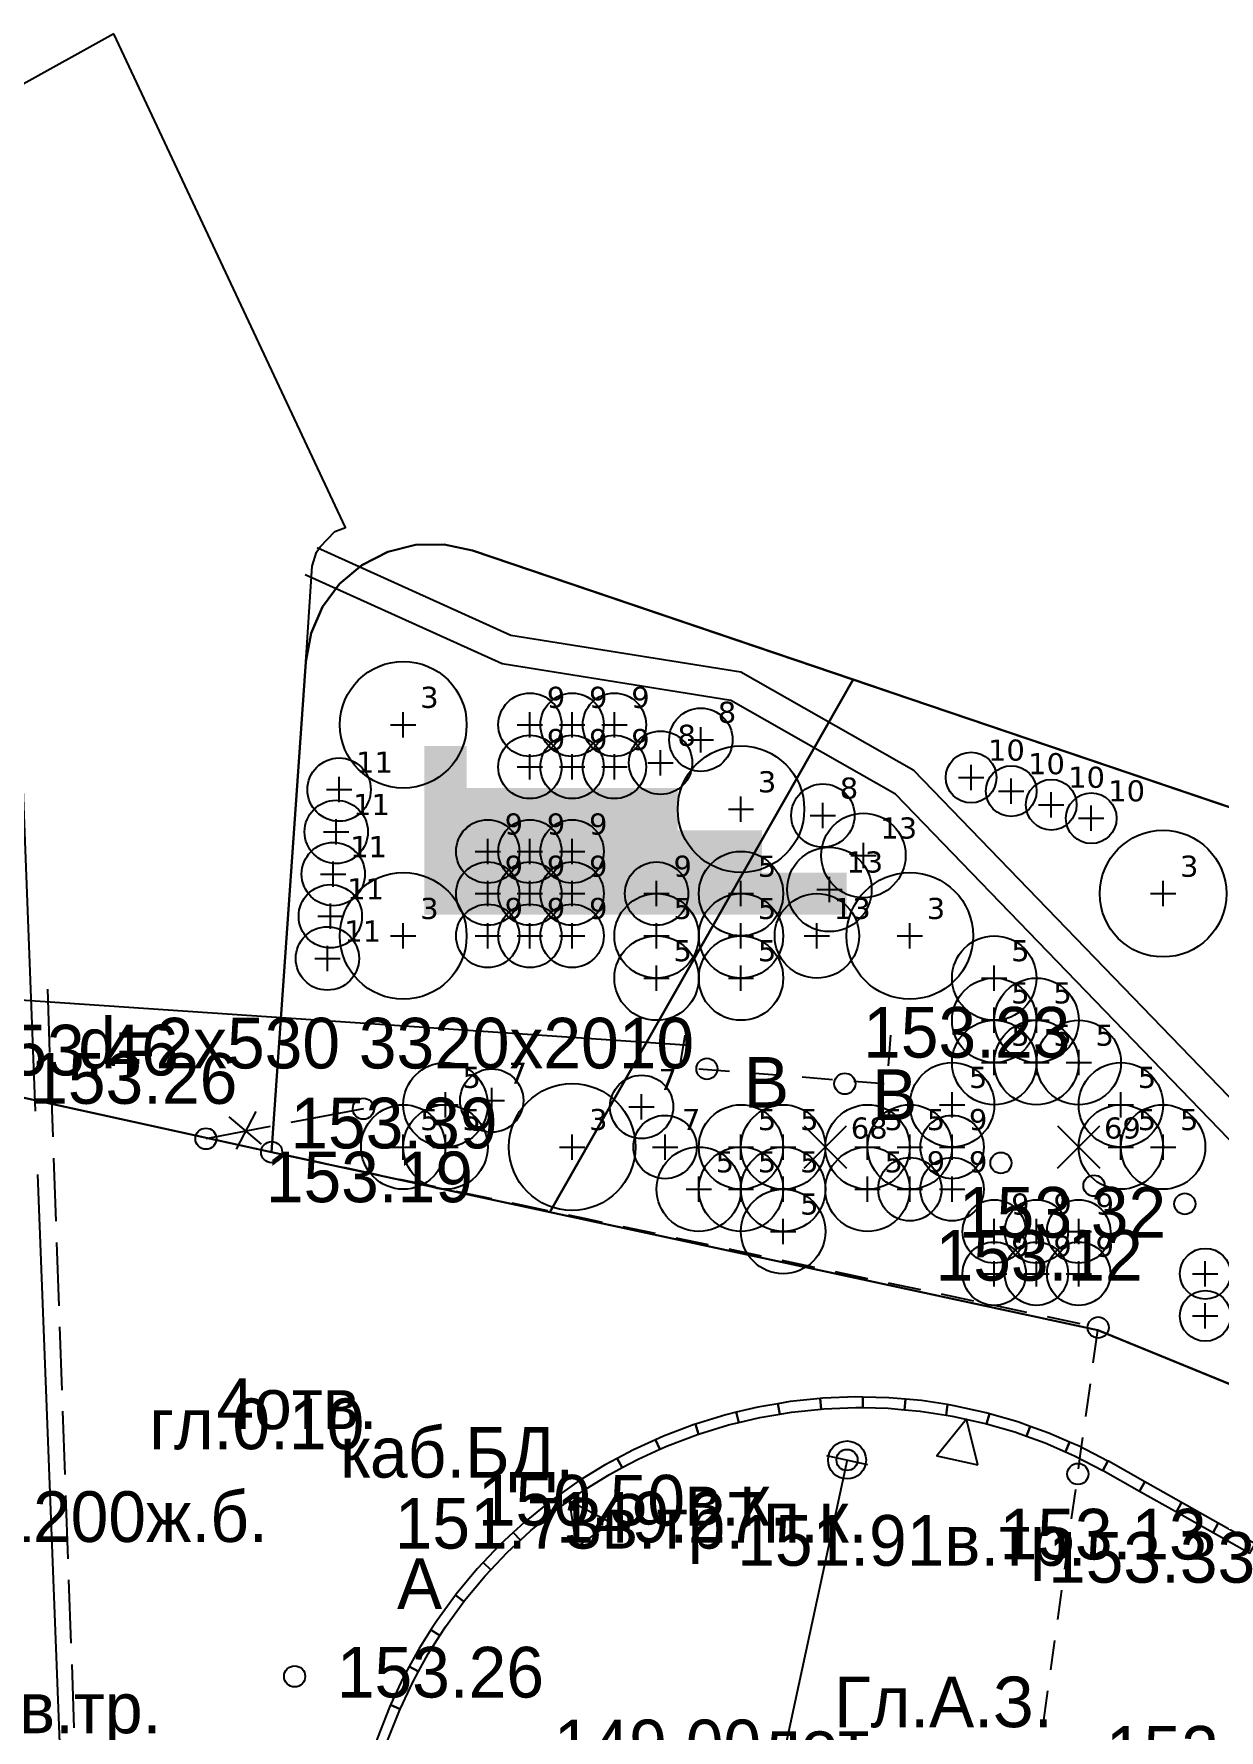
# Model space of a CAD drawing. Header units: metres. Extents: x -2743 to 126, y 13385 to 13916.
# Drawn here: x -2062.98 to -2034.9, y 13703.71 to 13743.88 of the extents above; entities that cross this region are included whole.
import ezdxf

# ---------------------------------------------------------------- set-up
doc = ezdxf.new("R2010")
doc.units = ezdxf.units.M
for name, color, linetype in [('GREEN_LABELS', 7, 'Continuous'), ('GREEN_REJECT', 1, 'Continuous'), ('GREEN_SHRUBS', 94, 'Continuous'), ('GREEN_TREES', 3, 'Continuous'), ('GREEN_ZONE_ALLOWED', 3, 'Continuous'), ('link-улица Берзарина_Граница работ$0$ГП_Граница проектирования', 7, 'Continuous'), ('link-улица Берзарина_Покрытия — Новые$0$ДВ_ПП_Газон_Р', 7, 'Continuous'), ('link-улица Берзарина_Покрытия — Новые$0$ДВ_ПП_Тип2_Р_покрытия_ПЧ_Местные', 7, 'Continuous'), ('link_улица Берзарина_борта$0$ДВ_ГП_П_Борт_БР100.30.15', 7, 'Continuous'), ('output[1-12]_3_ДЖКХ-24_03233kl$0$Красные линии', 7, 'Continuous'), ('output[1-12]_3_ДЖКХ-24_03233tp$0$Вентиляторы', 7, 'Continuous'), ('output[1-12]_3_ДЖКХ-24_03233tp$0$Горизонтали', 7, 'Continuous'), ('output[1-12]_3_ДЖКХ-24_03233tp$0$Граница улицы', 7, 'Continuous'), ('output[1-12]_3_ДЖКХ-24_03233tp$0$Отдельно стоящее дерево', 7, 'Continuous'), ('output[1-12]_3_ДЖКХ-24_03233up$0$Водосток', 7, 'Continuous'), ('output[1-12]_3_ДЖКХ-24_03233up$0$Газопровод', 7, 'Continuous'), ('output[1-12]_3_ДЖКХ-24_03233up$0$Кабели', 7, 'Continuous'), ('output[1-12]_3_ДЖКХ-24_03233up$0$Кабель защиты', 7, 'Continuous'), ('output[1-12]_3_ДЖКХ-24_03233up$0$Кабель связи', 7, 'Continuous'), ('output[1-12]_3_ДЖКХ-24_03233up$0$Кабель электрический', 7, 'Continuous'), ('output[1-12]_3_ДЖКХ-24_03233up$0$Канализация самотёчная', 7, 'Continuous'), ('output[1-12]_3_ДЖКХ-24_03233up$0$Подземные коммуникации', 7, 'Continuous'), ('output[1-12]_3_ДЖКХ-24_03233up$0$Теплосеть', 7, 'Continuous')]:
    doc.layers.add(name, color=color, linetype=linetype)
doc.styles.add('unicode', font='DejaVuSans.ttf')

# ---------------------------------------------------------------- blocks, each defined once
blk = doc.blocks.new('GREEN_TREE_ACER_GINNALA')
for p, q in [((-0.3, 0), (0.3, 0)), ((0, -0.3), (0, 0.3))]:
    blk.add_line(p, q)
blk.add_circle((0, 0), 1.5)
at = {"style": 'unicode', "flags": 1}
for tag, p in [('POS', (0.4, 0.4)), ('NUM', (0.4, -0.9)), ('SPECIES', (0.4, -1.8)), ('NPA', (0.4, -2.7))]:
    blk.add_attdef(tag, p, '', height=0.5, dxfattribs=at)
blk = doc.blocks.new('GREEN_SHRUB_PHYSOCARPUS_OPULIFOLIUS')
for p, q in [((-0.3, 0), (0.3, 0)), ((0, -0.3), (0, 0.3))]:
    blk.add_line(p, q)
blk.add_circle((0, 0), 0.75)
at = {"style": 'unicode', "flags": 1}
for tag, p in [('POS', (0.4, 0.4)), ('NUM', (0.4, -0.9)), ('SPECIES', (0.4, -1.8)), ('NPA', (0.4, -2.7))]:
    blk.add_attdef(tag, p, '', height=0.5, dxfattribs=at)
blk = doc.blocks.new('GREEN_SHRUB_COTONEASTER_LUCIDUS')
for p, q in [((-0.3, 0), (0.3, 0)), ((0, -0.3), (0, 0.3))]:
    blk.add_line(p, q)
blk.add_circle((0, 0), 0.6)
at = {"style": 'unicode', "flags": 1}
for tag, p in [('POS', (0.4, 0.4)), ('NUM', (0.4, -0.9)), ('SPECIES', (0.4, -1.8)), ('NPA', (0.4, -2.7))]:
    blk.add_attdef(tag, p, '', height=0.5, dxfattribs=at)
blk = doc.blocks.new('GREEN_SHRUB_HYDRANGEA_PANICULATA')
for p, q in [((-0.3, 0), (0.3, 0)), ((0, -0.3), (0, 0.3))]:
    blk.add_line(p, q)
blk.add_circle((0, 0), 0.75)
at = {"style": 'unicode', "flags": 1}
for tag, p in [('POS', (0.4, 0.4)), ('NUM', (0.4, -0.9)), ('SPECIES', (0.4, -1.8)), ('NPA', (0.4, -2.7))]:
    blk.add_attdef(tag, p, '', height=0.5, dxfattribs=at)
blk = doc.blocks.new('GREEN_SHRUB_CORNUS_SERICEA')
for p, q in [((-0.3, 0), (0.3, 0)), ((0, -0.3), (0, 0.3))]:
    blk.add_line(p, q)
blk.add_circle((0, 0), 0.75)
at = {"style": 'unicode', "flags": 1}
for tag, p in [('POS', (0.4, 0.4)), ('NUM', (0.4, -0.9)), ('SPECIES', (0.4, -1.8)), ('NPA', (0.4, -2.7))]:
    blk.add_attdef(tag, p, '', height=0.5, dxfattribs=at)
blk = doc.blocks.new('GREEN_SHRUB_SYRINGA_JOSIKAEA')
for p, q in [((-0.3, 0), (0.3, 0)), ((0, -0.3), (0, 0.3))]:
    blk.add_line(p, q)
blk.add_circle((0, 0), 1)
at = {"style": 'unicode', "flags": 1}
for tag, p in [('POS', (0.4, 0.4)), ('NUM', (0.4, -0.9)), ('SPECIES', (0.4, -1.8)), ('NPA', (0.4, -2.7))]:
    blk.add_attdef(tag, p, '', height=0.5, dxfattribs=at)
blk = doc.blocks.new('GREEN_SHRUB_JUNIPERUS_SABINA')
for p, q in [((-0.3, 0), (0.3, 0)), ((0, -0.3), (0, 0.3))]:
    blk.add_line(p, q)
blk.add_circle((0, 0), 1)
at = {"style": 'unicode', "flags": 1}
for tag, p in [('POS', (0.4, 0.4)), ('NUM', (0.4, -0.9)), ('SPECIES', (0.4, -1.8)), ('NPA', (0.4, -2.7))]:
    blk.add_attdef(tag, p, '', height=0.5, dxfattribs=at)
blk = doc.blocks.new('GREEN_SHRUB_LONICERA_TATARICA')
for p, q in [((-0.3, 0), (0.3, 0)), ((0, -0.3), (0, 0.3))]:
    blk.add_line(p, q)
blk.add_circle((0, 0), 0.75)
at = {"style": 'unicode', "flags": 1}
for tag, p in [('POS', (0.4, 0.4)), ('NUM', (0.4, -0.9)), ('SPECIES', (0.4, -1.8)), ('NPA', (0.4, -2.7))]:
    blk.add_attdef(tag, p, '', height=0.5, dxfattribs=at)
blk = doc.blocks.new('GREEN_REJECT_MARK')
for p, q in [((-0.5, -0.5), (0.5, 0.5)), ((-0.5, 0.5), (0.5, -0.5))]:
    blk.add_line(p, q)
at = {"style": 'unicode'}
blk.add_attdef('NUM', (0.6, 0.2), '', height=0.5, dxfattribs=at)

msp = doc.modelspace()

# ---------------------------------------------------------------- hatches: boundary and pattern name
at = {"layer": 'GREEN_ZONE_ALLOWED', "transparency": 33554508}
h = msp.add_hatch(color=3, dxfattribs=at)
h.dxf.hatch_style = 1
h.paths.add_polyline_path([(-2051.727, 13723.022), (-2052.727, 13723.022), (-2053.727, 13723.022), (-2053.727, 13724.022), (-2053.727, 13725.022), (-2053.727, 13726.022), (-2053.727, 13727.022), (-2052.727, 13727.022), (-2052.727, 13726.022), (-2051.727, 13726.022), (-2050.727, 13726.022), (-2049.727, 13726.022), (-2048.727, 13726.022), (-2047.7269999999999, 13726.022), (-2047.7269999999999, 13725.022), (-2046.7269999999999, 13725.022), (-2045.7269999999999, 13725.022), (-2045.7269999999999, 13724.022), (-2044.7269999999999, 13724.022), (-2043.7269999999999, 13724.022), (-2043.7269999999999, 13723.022), (-2044.7269999999999, 13723.022), (-2045.7269999999999, 13723.022), (-2046.7269999999999, 13723.022), (-2047.7269999999999, 13723.022), (-2048.727, 13723.022), (-2049.727, 13723.022), (-2050.727, 13723.022), (-2051.727, 13723.022)])

# ---------------------------------------------------------------- linework, layer by layer
at = {"layer": 'link-улица Берзарина_Граница работ$0$ГП_Граница проектирования'}
msp.add_lwpolyline([(-2002.701033743228, 13690.38280305757), (-2013.581689738087, 13696.08301003195), (-2018.343509838423, 13698.0276878567), (-2015.815303903718, 13704.21835948593), (-2037.773993357386, 13713.18605997467), (-2057.345999999999, 13717.399), (-2067.815, 13719.695), (-2073.271294418899, 13719.76015446015), (-2073.399931641116, 13720.53885908219), (-2073.918756106932, 13721.78692453338), (-2074.813508043726, 13723.41498095266), (-2076.072339263748, 13725.38166819414), (-2083.484269719062, 13726.94738708188), (-2084.855942154212, 13727.74977665986), (-2087.877011792238, 13729.51701694975), (-2089.06134470668, 13730.43175052079), (-2090.32231299784, 13731.68967858031), (-2091.365151277023, 13733.00310648679), (-2091.919354233788, 13733.88161109031), (-2092.731350414953, 13735.32845172915), (-2092.713999999999, 13735.388), (-2102.118490942029, 13738.12816051009)], dxfattribs=at)
at = {"layer": 'link-улица Берзарина_Покрытия — Новые$0$ДВ_ПП_Газон_Р'}
for points in [[(-2043.572182, 13728.59308), (-2052.584179, 13731.647386), (-2053.257239, 13731.792122), (-2053.936926, 13731.780698), (-2054.596606, 13731.616605), (-2055.209647, 13731.303333), (-2055.735169, 13730.858602), (-2056.141053, 13730.313292), (-2056.413803, 13729.690627), (-2056.539926, 13729.013832), (-2057.346, 13717.399), (-2050.754935, 13715.980251), (-2043.572182, 13728.59308)], [(-2022.675204, 13721.510769), (-2042.228104, 13728.137551), (-2043.572182, 13728.59308), (-2050.754935, 13715.980251), (-2037.773993, 13713.18606), (-2031.049552, 13710.439868), (-2022.675204, 13721.510769)]]:
    msp.add_lwpolyline(points, close=True, dxfattribs=at)
at = {"layer": 'link-улица Берзарина_Покрытия — Новые$0$ДВ_ПП_Тип2_Р_покрытия_ПЧ_Местные'}
msp.add_lwpolyline([(-2061.084986, 13743.883127), (-2070.397122, 13738.726114), (-2068.796687, 13734.856968), (-2067.570063, 13734.536084), (-2066.443699, 13733.981707), (-2065.450243, 13733.214195), (-2064.622341, 13732.253907), (-2064.088, 13732.274), (-2063.958118, 13732.197535), (-2063.823176, 13732.045732), (-2063.467952, 13731.563898), (-2063.397, 13731.32), (-2063.358542, 13731.009985), (-2063.499328, 13729.0019), (-2064.154162, 13718.892126), (-2057.346, 13717.399), (-2056.539926, 13729.013832), (-2056.516339, 13729.353703), (-2056.383, 13731.275), (-2056.285847, 13731.607351), (-2056.193861, 13731.736334), (-2055.851523, 13732.101796), (-2055.592969, 13732.190654), (-2061.084986, 13743.883127)], close=True, dxfattribs=at)
at = {"layer": 'link_улица Берзарина_борта$0$ДВ_ГП_П_Борт_БР100.30.15'}
msp.add_lwpolyline([(-2057.346, 13717.399), (-2056.539925970343, 13729.01383202024), (-2056.4138031223206, 13729.690627219976), (-2056.141052699045, 13730.313292307272), (-2055.735169137769, 13730.858602438317), (-2055.209646875744, 13731.3033327693), (-2054.596606052983, 13731.61660527816), (-2053.9369257976437, 13731.780698437826), (-2053.2572390291957, 13731.792122146966), (-2052.5841786671085, 13731.64738630425), (-2042.228103977103, 13728.13755109703), (-2017.864329271282, 13719.88028791547), (-2015.666618402975, 13718.878899520214), (-2013.731699645255, 13717.473452903287), (-2012.1138214599223, 13715.712299596662), (-2010.8672323087778, 13713.643791132314), (-2010.0599769884368, 13711.367598999253), (-2009.7258898609941, 13708.999566781717), (-2009.8679037364693, 13706.612304154525), (-2010.4889514248823, 13704.2784207925), (-2013.581689738088, 13696.08301003195)], dxfattribs=at)
at = {"layer": 'output[1-12]_3_ДЖКХ-24_03233kl$0$Красные линии'}
for points in [[(-2045.780168, 13711.115046), (-2045.310001, 13711.195033), (-2045.35193, 13711.441492), (-2045.830032, 13711.360154), (-2046.338989, 13711.239435), (-2046.281293, 13710.996184), (-2045.780168, 13711.115046)], [(-2045.026901, 13711.243196), (-2044.325934, 13711.316487), (-2044.351932, 13711.565132), (-2045.060899, 13711.491004), (-2045.35193, 13711.441492), (-2045.310001, 13711.195033), (-2045.026901, 13711.243196)], [(-2043.503428, 13711.353139), (-2043.342984, 13711.349232), (-2043.336897, 13711.599157), (-2043.505372, 13711.603261), (-2044.284902, 13711.57214), (-2044.351932, 13711.565132), (-2044.325934, 13711.316487), (-2044.266898, 13711.32266), (-2043.503428, 13711.353139)], [(-2042.739574, 13711.334535), (-2042.352757, 13711.300083), (-2042.330578, 13711.549098), (-2042.725426, 13711.584265), (-2043.336897, 13711.599157), (-2043.342984, 13711.349232), (-2042.739574, 13711.334535)], [(-2041.978503, 13711.26675), (-2041.369524, 13711.172662), (-2041.331351, 13711.419731), (-2041.948297, 13711.51505), (-2042.330578, 13711.549098), (-2042.352757, 13711.300083), (-2041.978503, 13711.26675)], [(-2040.477202, 13710.985213), (-2040.408172, 13710.965222), (-2040.338629, 13711.205354), (-2040.415398, 13711.227587), (-2041.177249, 13711.395922), (-2041.331351, 13711.419731), (-2041.369524, 13711.172662), (-2041.223351, 13711.150078), (-2040.477202, 13710.985213)], [(-2047.254129, 13710.714765), (-2047.233871, 13710.720975), (-2047.307144, 13710.959996), (-2047.335071, 13710.951435), (-2048.064891, 13710.675391), (-2048.253012, 13710.590013), (-2048.149693, 13710.362361), (-2047.968909, 13710.444409), (-2047.254129, 13710.714765)], [(-2046.523623, 13710.938706), (-2046.281293, 13710.996184), (-2046.338989, 13711.239435), (-2046.589177, 13711.180094), (-2047.307144, 13710.959996), (-2047.233871, 13710.720975), (-2046.523623, 13710.938706)], [(-2040.614912, 13709.991521), (-2040.887386, 13711.075845), (-2041.591361, 13710.207272), (-2040.614912, 13709.991521)], [(-2039.743241, 13710.772654), (-2039.461346, 13710.670927), (-2039.376485, 13710.906083), (-2039.665959, 13711.010546), (-2040.338629, 13711.205354), (-2040.408172, 13710.965222), (-2039.743241, 13710.772654)], [(-2039.024505, 13710.513284), (-2038.540775, 13710.302749), (-2038.441007, 13710.531979), (-2038.932095, 13710.745716), (-2039.376485, 13710.906083), (-2039.461346, 13710.670927), (-2039.024505, 13710.513284)], [(-2048.664679, 13710.128636), (-2048.149693, 13710.362361), (-2048.253012, 13710.590013), (-2048.775321, 13710.352964), (-2049.158584, 13710.148362), (-2049.04085, 13709.92782), (-2048.664679, 13710.128636)], [(-2038.323988, 13710.208397), (-2037.652175, 13709.862804), (-2037.537815, 13710.085114), (-2038.216812, 13710.434403), (-2038.441007, 13710.531979), (-2038.540775, 13710.302749), (-2038.323988, 13710.208397)], [(-2049.338684, 13709.768824), (-2049.04085, 13709.92782), (-2049.158584, 13710.148362), (-2049.463516, 13709.985576), (-2050.026581, 13709.636706), (-2049.894908, 13709.424192), (-2049.338684, 13709.768824)], [(-2037.643079, 13709.858125), (-2036.784765, 13709.374779), (-2036.662095, 13709.592614), (-2037.524521, 13710.078275), (-2037.537815, 13710.085114), (-2037.652175, 13709.862804), (-2037.643079, 13709.858125)], [(-2049.988239, 13709.366365), (-2049.894908, 13709.424192), (-2050.026581, 13709.636706), (-2050.126761, 13709.574635), (-2050.762118, 13709.121862), (-2050.853668, 13709.047301), (-2050.695794, 13708.853456), (-2050.610482, 13708.922938), (-2049.988239, 13709.366365)], [(-2036.784765, 13709.374779), (-2035.913426, 13708.884099), (-2035.790755, 13709.101934), (-2036.662095, 13709.592614), (-2036.784765, 13709.374779)], [(-2051.202952, 13708.440411), (-2050.695794, 13708.853456), (-2050.853668, 13709.047301), (-2051.367048, 13708.629189), (-2051.620708, 13708.393986), (-2051.450727, 13708.210666), (-2051.202952, 13708.440411)], [(-2050.126292, 13708.040044), (-2049.31192, 13708.620388), (-2050.299449, 13709.144588), (-2050.126292, 13708.040044)], [(-2035.913426, 13708.884099), (-2035.042086, 13708.393418), (-2034.919416, 13708.611253), (-2035.790755, 13709.101934), (-2035.913426, 13708.884099)], [(-2035.042086, 13708.393418), (-2034.170746, 13707.902738), (-2034.048076, 13708.120573), (-2034.919416, 13708.611253), (-2035.042086, 13708.393418)], [(-2051.763245, 13707.920889), (-2051.450727, 13708.210666), (-2051.620708, 13708.393986), (-2051.939155, 13708.098711), (-2052.333829, 13707.682189), (-2052.152357, 13707.510236), (-2051.763245, 13707.920889)], [(-2052.288806, 13707.366234), (-2052.152357, 13707.510236), (-2052.333829, 13707.682189), (-2052.475794, 13707.532366), (-2052.975033, 13706.932794), (-2052.992386, 13706.908994), (-2052.79038, 13706.761707), (-2052.777767, 13706.779006), (-2052.288806, 13707.366234)], [(-2053.22792, 13706.161616), (-2052.79038, 13706.761707), (-2052.992386, 13706.908994), (-2053.43468, 13706.302384), (-2053.572565, 13706.085107), (-2053.361482, 13705.951152), (-2053.22792, 13706.161616)], [(-2053.637308, 13705.51651), (-2053.361482, 13705.951152), (-2053.572565, 13706.085107), (-2053.852692, 13705.64369), (-2054.085874, 13705.218167), (-2053.866635, 13705.098026), (-2053.637308, 13705.51651)], [(-2054.004541, 13704.846367), (-2053.866635, 13705.098026), (-2054.085874, 13705.218167), (-2054.227659, 13704.959433), (-2054.529281, 13704.313337), (-2054.30275, 13704.207583), (-2054.004541, 13704.846367)], [(-2054.327737, 13704.154059), (-2054.30275, 13704.207583), (-2054.529281, 13704.313337), (-2054.557663, 13704.252541), (-2054.841694, 13703.525842), (-2054.892857, 13703.365009), (-2054.654621, 13703.289223), (-2054.605906, 13703.442358), (-2054.327737, 13704.154059)]]:
    msp.add_lwpolyline(points, close=True, dxfattribs=at)
at = {"layer": 'output[1-12]_3_ДЖКХ-24_03233tp$0$Вентиляторы'}
for centre in [(-2047.035, 13719.374), (-2043.767, 13719.021)]:
    msp.add_circle(centre, 0.25, dxfattribs=at)
at = {"layer": 'output[1-12]_3_ДЖКХ-24_03233tp$0$Горизонтали'}
for centre in [(-2057.346, 13717.399), (-2037.765674588456, 13713.24613064952), (-2038.245913281109, 13709.77827830326), (-2056.802, 13704.984)]:
    msp.add_circle(centre, 0.25, dxfattribs=at)
at = {"layer": 'output[1-12]_3_ДЖКХ-24_03233tp$0$Граница улицы'}
for points in [[(-2057.214220095406, 13719.297834845433), (-2057.1894585758705, 13719.654627000229)], [(-2057.2440004934538, 13718.868724976983), (-2057.214220095406, 13719.297834845429)], [(-2057.3381782266906, 13717.511705011879), (-2057.2786174305947, 13718.369924748773)], [(-2056.125834083451, 13717.140210141766), (-2056.9673979247877, 13717.318700775078)], [(-2054.7951504770153, 13716.857980145674), (-2055.6367143183525, 13717.036470778987)], [(-2053.46446687058, 13716.575750149585), (-2054.3060307119167, 13716.754240782897)], [(-2052.1337832641443, 13716.293520153493), (-2052.9753471054814, 13716.472010786805)], [(-2050.803099657709, 13716.011290157403), (-2051.6446634990457, 13716.189780790715)], [(-2049.893197971942, 13715.818305477967), (-2050.31397989261, 13715.907550794624)], [(-2049.5092163911318, 13715.736865292234), (-2049.8931979719414, 13715.818305477971)], [(-2048.2521334644152, 13715.470245558005), (-2049.020096626033, 13715.633125929457)], [(-2046.995050537699, 13715.203625823775), (-2047.7630136993166, 13715.366506195227)], [(-2045.7379676109824, 13714.937006089545), (-2046.5059307726003, 13715.099886460997)], [(-2044.4808846842661, 13714.670386355316), (-2045.2488478458838, 13714.833266726768)], [(-2043.2238017575496, 13714.403766621088), (-2043.9917649191675, 13714.566646992538)], [(-2041.9667188308333, 13714.137146886858), (-2042.734681992451, 13714.300027258309)], [(-2040.7096359041168, 13713.870527152629), (-2041.4775990657347, 13714.033407524079)], [(-2039.4525529774005, 13713.6039074184), (-2040.2205161390182, 13713.76678778985)], [(-2038.195470050684, 13713.33728768417), (-2038.9634332123017, 13713.50016805562)], [(-2037.881681231984, 13712.408434901346), (-2037.7739933573855, 13713.186059974674)], [(-2038.0579560786668, 13711.135536340678), (-2037.9502682040684, 13711.913161414008)], [(-2038.1803869880503, 13710.251450316675), (-2038.1265430507513, 13710.64026285334)], [(-2038.2285694536035, 13709.903519842159), (-2038.1803869880507, 13710.251450316675)], [(-2038.3935213567927, 13708.71238540579), (-2038.2971564256873, 13709.40824635482)], [(-2038.5584732599825, 13707.521250969421), (-2038.462108328877, 13708.217111918451)], [(-2038.7234251631721, 13706.330116533052), (-2038.627060232067, 13707.025977482082)], [(-2038.888377066362, 13705.138982096683), (-2038.7920121352565, 13705.834843045714)], [(-2039.0533289695518, 13703.947847660314), (-2038.9569640384464, 13704.643708609345)]]:
    msp.add_lwpolyline(points, dxfattribs=at)
at = {"layer": 'output[1-12]_3_ДЖКХ-24_03233tp$0$Отдельно стоящее дерево'}
for centre in [(-2040.07, 13717.145), (-2037.864, 13716.606), (-2035.712, 13716.175)]:
    msp.add_circle(centre, 0.25, dxfattribs=at)
at = {"layer": 'output[1-12]_3_ДЖКХ-24_03233up$0$Кабель защиты'}
for points in [[(-2043.7150000000324, 13710.110000000004), (-2048.89, 13686.1), (-2032.401, 13680.849), (-2024.89, 13678.4), (-2027.993681460504, 13669.351846501348)], [(-2044.2037757362484, 13710.21534837297), (-2043.2262242638164, 13710.00465162704)]]:
    msp.add_lwpolyline(points, dxfattribs=at)
msp.add_circle((-2043.715, 13710.11), 0.45000061, dxfattribs=at)
at = {"layer": 'output[1-12]_3_ДЖКХ-24_03233up$0$Кабель электрический'}
for points in [[(-2027.368354019954, 13712.306074987951), (-2030.8313275600747, 13714.747024818524), (-2042.133395033078, 13726.439509148433), (-2046.2322218950926, 13728.765593392625), (-2051.678541621248, 13729.638208155386), (-2056.266000030948, 13731.709004716131)], [(-2027.7716459800458, 13711.73392501205), (-2031.2886724399254, 13714.212975181477), (-2042.5666049669242, 13725.880490851569), (-2046.4677781049093, 13728.094406607375), (-2051.8814583787525, 13728.96179184463), (-2056.5539999690513, 13731.07099528387)], [(-2057.5892539527317, 13717.587544768561), (-2058.3518430988597, 13718.235374062595)], [(-2058.1782969370715, 13717.473385394876), (-2057.713682033977, 13718.358882990482)], [(-2055.174, 13718.428), (-2056.8931328189824, 13718.100765602821)], [(-2057.384313624406, 13718.00727006077), (-2058.904, 13717.718)]]:
    msp.add_lwpolyline(points, dxfattribs=at)
for centre in [(-2055.174, 13718.428), (-2058.904, 13717.718)]:
    msp.add_circle(centre, 0.25, dxfattribs=at)
at = {"layer": 'output[1-12]_3_ДЖКХ-24_03233up$0$Канализация самотёчная'}
for points in [[(-2062.9392875058797, 13718.367016488397), (-2063.6034202856763, 13735.700162763298)], [(-2062.5981264348707, 13719.759189217657), (-2062.6522294163283, 13721.258213189247)], [(-2062.525989126261, 13717.760490588873), (-2062.5800921077184, 13719.259514560461)], [(-2062.453851817651, 13715.761791960087), (-2062.5079547991086, 13717.260815931677)], [(-2062.217723218893, 13699.534970076069), (-2062.88185599869, 13716.86811635097)], [(-2062.381714509041, 13713.763093331301), (-2062.4358174904987, 13715.262117302891)], [(-2062.3095772004312, 13711.764394702517), (-2062.363680181889, 13713.263418674105)], [(-2062.2374398918214, 13709.765696073731), (-2062.2915428732786, 13711.264720045321)], [(-2062.1653025832115, 13707.766997444947), (-2062.2194055646687, 13709.266021416535)], [(-2062.0931652746017, 13705.768298816161), (-2062.147268256059, 13707.267322787751)], [(-2062.0210279659914, 13703.769600187376), (-2062.075130947449, 13705.268624158965)]]:
    msp.add_lwpolyline(points, dxfattribs=at)
at = {"layer": 'output[1-12]_3_ДЖКХ-24_03233up$0$Подземные коммуникации'}
msp.add_circle((-2043.715000000032, 13710.11), 0.25, dxfattribs=at)
at = {"layer": 'output[1-12]_3_ДЖКХ-24_03233up$0$Теплосеть'}
for points in [[(-2073.213159032974, 13721.680887572924), (-2047.442278716009, 13719.933801494406)], [(-2047.5576508111285, 13720.172060662113), (-2047.6728806302872, 13719.454343502783)], [(-2042.7289438739779, 13719.44615903886), (-2042.6761108928288, 13720.171144906395)], [(-2047.226334438933, 13719.374038705526), (-2046.5016990764414, 13719.316598097525)], [(-2046.0032625776928, 13719.277087887258), (-2045.2786272152011, 13719.219647279255)], [(-2044.7801907164526, 13719.180137068988), (-2044.0555553539607, 13719.122696460987)], [(-2043.5571188552121, 13719.08318625072), (-2042.8324834927205, 13719.025745642719)]]:
    msp.add_lwpolyline(points, dxfattribs=at)

# ---------------------------------------------------------------- block references
at = {"layer": 'GREEN_REJECT'}
ref = msp.add_blockref('GREEN_REJECT_MARK', (-2044.227, 13717.522), dxfattribs=at)
ref.add_attrib('NUM', '68', (-2043.6270000000002, 13717.722000000002), dxfattribs={"layer": 'GREEN_LABELS', "height": 0.5, "style": 'unicode'})
ref = msp.add_blockref('GREEN_REJECT_MARK', (-2038.227, 13717.522), dxfattribs=at)
ref.add_attrib('NUM', '69', (-2037.6270000000002, 13717.722000000002), dxfattribs={"layer": 'GREEN_LABELS', "height": 0.5, "style": 'unicode'})
at = {"layer": 'GREEN_SHRUBS'}
for name, p in [('GREEN_SHRUB_LONICERA_TATARICA', (-2051.227, 13727.522)), ('GREEN_SHRUB_LONICERA_TATARICA', (-2050.227, 13727.522)), ('GREEN_SHRUB_LONICERA_TATARICA', (-2049.227, 13727.522)), ('GREEN_SHRUB_CORNUS_SERICEA', (-2047.177, 13727.167192378864)), ('GREEN_SHRUB_CORNUS_SERICEA', (-2048.132, 13726.622)), ('GREEN_SHRUB_LONICERA_TATARICA', (-2051.227, 13726.522)), ('GREEN_SHRUB_LONICERA_TATARICA', (-2050.227, 13726.522)), ('GREEN_SHRUB_LONICERA_TATARICA', (-2049.227, 13726.522)), ('GREEN_SHRUB_PHYSOCARPUS_OPULIFOLIUS', (-2055.74772615676, 13725.984951373845)), ('GREEN_SHRUB_COTONEASTER_LUCIDUS', (-2040.7747675654873, 13726.272360306573)), ('GREEN_SHRUB_COTONEASTER_LUCIDUS', (-2039.825788092146, 13725.95073636596)), ('GREEN_SHRUB_COTONEASTER_LUCIDUS', (-2038.8768086188047, 13725.629112425344)), ('GREEN_SHRUB_PHYSOCARPUS_OPULIFOLIUS', (-2055.8170984978965, 13724.98535571645)), ('GREEN_SHRUB_CORNUS_SERICEA', (-2044.2868076211353, 13725.372000000001)), ('GREEN_SHRUB_COTONEASTER_LUCIDUS', (-2037.9278291454634, 13725.307488484728)), ('GREEN_SHRUB_SYRINGA_JOSIKAEA', (-2043.327, 13724.427)), ('GREEN_SHRUB_LONICERA_TATARICA', (-2052.227, 13724.522)), ('GREEN_SHRUB_LONICERA_TATARICA', (-2051.227, 13724.522)), ('GREEN_SHRUB_LONICERA_TATARICA', (-2050.227, 13724.522)), ('GREEN_SHRUB_PHYSOCARPUS_OPULIFOLIUS', (-2055.886470839033, 13723.985760059053)), ('GREEN_SHRUB_SYRINGA_JOSIKAEA', (-2044.132, 13723.622)), ('GREEN_SHRUB_LONICERA_TATARICA', (-2052.227, 13723.522)), ('GREEN_SHRUB_LONICERA_TATARICA', (-2051.227, 13723.522)), ('GREEN_SHRUB_LONICERA_TATARICA', (-2050.227, 13723.522)), ('GREEN_SHRUB_LONICERA_TATARICA', (-2048.227, 13723.522)), ('GREEN_SHRUB_JUNIPERUS_SABINA', (-2046.227, 13723.522)), ('GREEN_SHRUB_PHYSOCARPUS_OPULIFOLIUS', (-2055.9558431801693, 13722.986164401656)), ('GREEN_SHRUB_JUNIPERUS_SABINA', (-2048.227, 13722.522)), ('GREEN_SHRUB_JUNIPERUS_SABINA', (-2046.227, 13722.522)), ('GREEN_SHRUB_SYRINGA_JOSIKAEA', (-2044.427, 13722.522)), ('GREEN_SHRUB_LONICERA_TATARICA', (-2052.227, 13722.522)), ('GREEN_SHRUB_LONICERA_TATARICA', (-2051.227, 13722.522)), ('GREEN_SHRUB_LONICERA_TATARICA', (-2050.227, 13722.522)), ('GREEN_SHRUB_PHYSOCARPUS_OPULIFOLIUS', (-2056.0252155213057, 13721.986568744262)), ('GREEN_SHRUB_JUNIPERUS_SABINA', (-2048.227, 13721.522)), ('GREEN_SHRUB_JUNIPERUS_SABINA', (-2046.227, 13721.522)), ('GREEN_SHRUB_JUNIPERUS_SABINA', (-2040.227, 13721.522)), ('GREEN_SHRUB_JUNIPERUS_SABINA', (-2040.227, 13720.522)), ('GREEN_SHRUB_JUNIPERUS_SABINA', (-2039.227, 13720.522)), ('GREEN_SHRUB_JUNIPERUS_SABINA', (-2040.227, 13719.522)), ('GREEN_SHRUB_JUNIPERUS_SABINA', (-2039.227, 13719.522)), ('GREEN_SHRUB_JUNIPERUS_SABINA', (-2038.227, 13719.522)), ('GREEN_SHRUB_JUNIPERUS_SABINA', (-2053.227, 13718.522)), ('GREEN_SHRUB_HYDRANGEA_PANICULATA', (-2052.132, 13718.622)), ('GREEN_SHRUB_JUNIPERUS_SABINA', (-2041.227, 13718.522)), ('GREEN_SHRUB_JUNIPERUS_SABINA', (-2037.227, 13718.522)), ('GREEN_SHRUB_HYDRANGEA_PANICULATA', (-2048.5818076211353, 13718.472)), ('GREEN_SHRUB_JUNIPERUS_SABINA', (-2054.227, 13717.522)), ('GREEN_SHRUB_JUNIPERUS_SABINA', (-2053.227, 13717.522)), ('GREEN_SHRUB_JUNIPERUS_SABINA', (-2046.227, 13717.522)), ('GREEN_SHRUB_JUNIPERUS_SABINA', (-2045.227, 13717.522)), ('GREEN_SHRUB_JUNIPERUS_SABINA', (-2043.227, 13717.522)), ('GREEN_SHRUB_JUNIPERUS_SABINA', (-2042.227, 13717.522)), ('GREEN_SHRUB_JUNIPERUS_SABINA', (-2037.227, 13717.522)), ('GREEN_SHRUB_JUNIPERUS_SABINA', (-2036.227, 13717.522)), ('GREEN_SHRUB_HYDRANGEA_PANICULATA', (-2048.027, 13717.522)), ('GREEN_SHRUB_LONICERA_TATARICA', (-2041.227, 13717.522)), ('GREEN_SHRUB_JUNIPERUS_SABINA', (-2047.227, 13716.522)), ('GREEN_SHRUB_JUNIPERUS_SABINA', (-2046.227, 13716.522)), ('GREEN_SHRUB_JUNIPERUS_SABINA', (-2045.227, 13716.522)), ('GREEN_SHRUB_JUNIPERUS_SABINA', (-2043.227, 13716.522)), ('GREEN_SHRUB_LONICERA_TATARICA', (-2042.227, 13716.522)), ('GREEN_SHRUB_LONICERA_TATARICA', (-2041.227, 13716.522)), ('GREEN_SHRUB_JUNIPERUS_SABINA', (-2045.227, 13715.522)), ('GREEN_SHRUB_LONICERA_TATARICA', (-2040.227, 13715.522)), ('GREEN_SHRUB_LONICERA_TATARICA', (-2039.227, 13715.522)), ('GREEN_SHRUB_LONICERA_TATARICA', (-2038.227, 13715.522)), ('GREEN_SHRUB_LONICERA_TATARICA', (-2040.227, 13714.522)), ('GREEN_SHRUB_LONICERA_TATARICA', (-2039.227, 13714.522)), ('GREEN_SHRUB_LONICERA_TATARICA', (-2038.227, 13714.522)), ('GREEN_SHRUB_COTONEASTER_LUCIDUS', (-2035.227, 13714.522)), ('GREEN_SHRUB_COTONEASTER_LUCIDUS', (-2035.227, 13713.522))]:
    msp.add_blockref(name, p, dxfattribs=at)
at = {"layer": 'GREEN_TREES'}
for p in [(-2054.227, 13727.522), (-2046.227, 13725.522), (-2036.227, 13723.522), (-2054.227, 13722.522), (-2042.227, 13722.522), (-2050.227, 13717.522)]:
    msp.add_blockref('GREEN_TREE_ACER_GINNALA', p, dxfattribs=at)

# ---------------------------------------------------------------- texts
at = {"layer": 'GREEN_LABELS', "style": 'unicode'}
for s, p in [('3', (-2053.8269999999998, 13727.922)), ('9', (-2050.8269999999998, 13727.922)), ('9', (-2049.8269999999998, 13727.922)), ('9', (-2048.8269999999998, 13727.922)), ('8', (-2046.7769999999998, 13727.567192378863)), ('9', (-2050.8269999999998, 13726.922)), ('9', (-2049.8269999999998, 13726.922)), ('9', (-2048.8269999999998, 13726.922)), ('8', (-2047.732, 13727.021999999999)), ('10', (-2040.3747675654872, 13726.672360306573)), ('11', (-2055.34772615676, 13726.384951373844)), ('10', (-2039.425788092146, 13726.35073636596)), ('10', (-2038.4768086188046, 13726.029112425344)), ('3', (-2045.827, 13725.922)), ('8', (-2043.8868076211352, 13725.772)), ('10', (-2037.5278291454633, 13725.707488484728)), ('11', (-2055.4170984978964, 13725.38535571645)), ('9', (-2051.8269999999998, 13724.922)), ('9', (-2050.8269999999998, 13724.922)), ('9', (-2049.8269999999998, 13724.922)), ('13', (-2042.927, 13724.827)), ('11', (-2055.486470839033, 13724.385760059053)), ('13', (-2043.732, 13724.021999999999)), ('9', (-2051.8269999999998, 13723.922)), ('9', (-2050.8269999999998, 13723.922)), ('9', (-2049.8269999999998, 13723.922)), ('9', (-2047.8269999999998, 13723.922)), ('5', (-2045.827, 13723.922)), ('3', (-2035.827, 13723.922)), ('11', (-2055.555843180169, 13723.386164401656)), ('3', (-2053.8269999999998, 13722.922)), ('9', (-2051.8269999999998, 13722.922)), ('9', (-2050.8269999999998, 13722.922)), ('9', (-2049.8269999999998, 13722.922)), ('5', (-2047.8269999999998, 13722.922)), ('5', (-2045.827, 13722.922)), ('13', (-2044.0269999999998, 13722.922)), ('3', (-2041.827, 13722.922)), ('11', (-2055.6252155213056, 13722.386568744261)), ('5', (-2047.8269999999998, 13721.922)), ('5', (-2045.827, 13721.922)), ('5', (-2039.827, 13721.922)), ('5', (-2039.827, 13720.922)), ('5', (-2038.827, 13720.922)), ('5', (-2039.827, 13719.922)), ('5', (-2038.827, 13719.922)), ('5', (-2037.827, 13719.922)), ('5', (-2052.8269999999998, 13718.922)), ('7', (-2051.732, 13719.021999999999)), ('7', (-2048.1818076211352, 13718.872)), ('5', (-2040.827, 13718.922)), ('5', (-2036.827, 13718.922)), ('5', (-2053.8269999999998, 13717.922)), ('5', (-2052.8269999999998, 13717.922)), ('3', (-2049.8269999999998, 13717.922)), ('7', (-2047.627, 13717.922)), ('5', (-2045.827, 13717.922)), ('5', (-2044.827, 13717.922)), ('5', (-2042.827, 13717.922)), ('5', (-2041.827, 13717.922)), ('9', (-2040.827, 13717.922)), ('5', (-2036.827, 13717.922)), ('5', (-2035.827, 13717.922)), ('5', (-2046.827, 13716.922)), ('5', (-2045.827, 13716.922)), ('5', (-2044.827, 13716.922)), ('5', (-2042.827, 13716.922)), ('9', (-2041.827, 13716.922)), ('9', (-2040.827, 13716.922)), ('5', (-2044.827, 13715.922)), ('9', (-2039.827, 13715.922)), ('9', (-2038.827, 13715.922)), ('9', (-2037.827, 13715.922)), ('9', (-2039.827, 13714.922)), ('9', (-2038.827, 13714.922)), ('9', (-2037.827, 13714.922))]:
    msp.add_text(s, height=0.5, dxfattribs=at).set_placement(p)
at = {"layer": 'output[1-12]_3_ДЖКХ-24_03233tp$0$Вентиляторы'}
for p in [(-2046.158, 13718.453), (-2043.123, 13718.164)]:
    msp.add_text('В', height=1.2, dxfattribs=at).set_placement(p)
at = {"layer": 'output[1-12]_3_ДЖКХ-24_03233tp$0$Горизонтали'}
for s, p in [('153.23', (-2043.334, 13719.639)), ('153.46', (-2064.452931504604, 13719.21738341719)), ('153.26', (-2063.066722014949, 13718.54488202931)), ('153.39', (-2056.902953131428, 13717.48890626026)), ('153.19', (-2057.484392653346, 13716.21343903069)), ('153.32', (-2041.063170394749, 13715.37636579241)), ('153.12', (-2041.6181484037, 13714.35649139732)), ('153.13', (-2040.102049907991, 13707.75318429122)), ('153.33', (-2038.953377156846, 13707.20382541583)), ('153.26', (-2055.802, 13704.484))]:
    msp.add_text(s, height=1.2, dxfattribs=at).set_placement(p)
at = {"layer": 'output[1-12]_3_ДЖКХ-24_03233tp$0$Граница улицы'}
msp.add_text('А', height=1.2, dxfattribs=at).set_placement((-2054.377173088611, 13706.57737009707))
at = {"layer": 'output[1-12]_3_ДЖКХ-24_03233up$0$Водосток'}
msp.add_text('149.00лот.', height=1.2, dxfattribs=at).set_placement((-2050.658841570879, 13702.760119816923))
at = {"layer": 'output[1-12]_3_ДЖКХ-24_03233up$0$Газопровод'}
for s, p in [('151.91в.тр.', (-2046.3170949040466, 13707.604779324045)), ('149.79в.тр.', (-2068.237148040131, 13703.638702095684))]:
    msp.add_text(s, height=1.2, dxfattribs=at).set_placement(p)
at = {"layer": 'output[1-12]_3_ДЖКХ-24_03233up$0$Кабели'}
msp.add_text('гл.0.10', height=1.2, dxfattribs=at).set_placement((-2060.2430806308694, 13710.365202785744))
at = {"layer": 'output[1-12]_3_ДЖКХ-24_03233up$0$Кабель защиты'}
msp.add_text('Гл.А.З.', height=1.2, dxfattribs=at).set_placement((-2044.0232745763265, 13703.780896466771))
at = {"layer": 'output[1-12]_3_ДЖКХ-24_03233up$0$Кабель связи'}
for s, p in [('4отв.', (-2058.6536411278867, 13710.840570999497)), ('151.73в.тр.', (-2054.431584417964, 13708.010709461716)), ('152.04в.тр.', (-2037.5862114568438, 13702.610329913668))]:
    msp.add_text(s, height=1.2, dxfattribs=at).set_placement(p)
at = {"layer": 'output[1-12]_3_ДЖКХ-24_03233up$0$Кабель электрический'}
msp.add_text('каб.БД.', height=1.2, dxfattribs=at).set_placement((-2055.720956043336, 13709.692709291683))
at = {"layer": 'output[1-12]_3_ДЖКХ-24_03233up$0$Канализация самотёчная'}
msp.add_text('d=1200ж.б.', height=1.2, dxfattribs=at).set_placement((-2065.722, 13708.168))
at = {"layer": 'output[1-12]_3_ДЖКХ-24_03233up$0$Теплосеть'}
for s, p in [('d=2x530 3320x2010', (-2061.928, 13719.382)), ('150.50в.к.', (-2052.461074310765, 13708.556646221661)), ('149.27п.к.', (-2050.603984263756, 13708.155118940762))]:
    msp.add_text(s, height=1.2, dxfattribs=at).set_placement(p)

doc.saveas('drawing.dxf')
